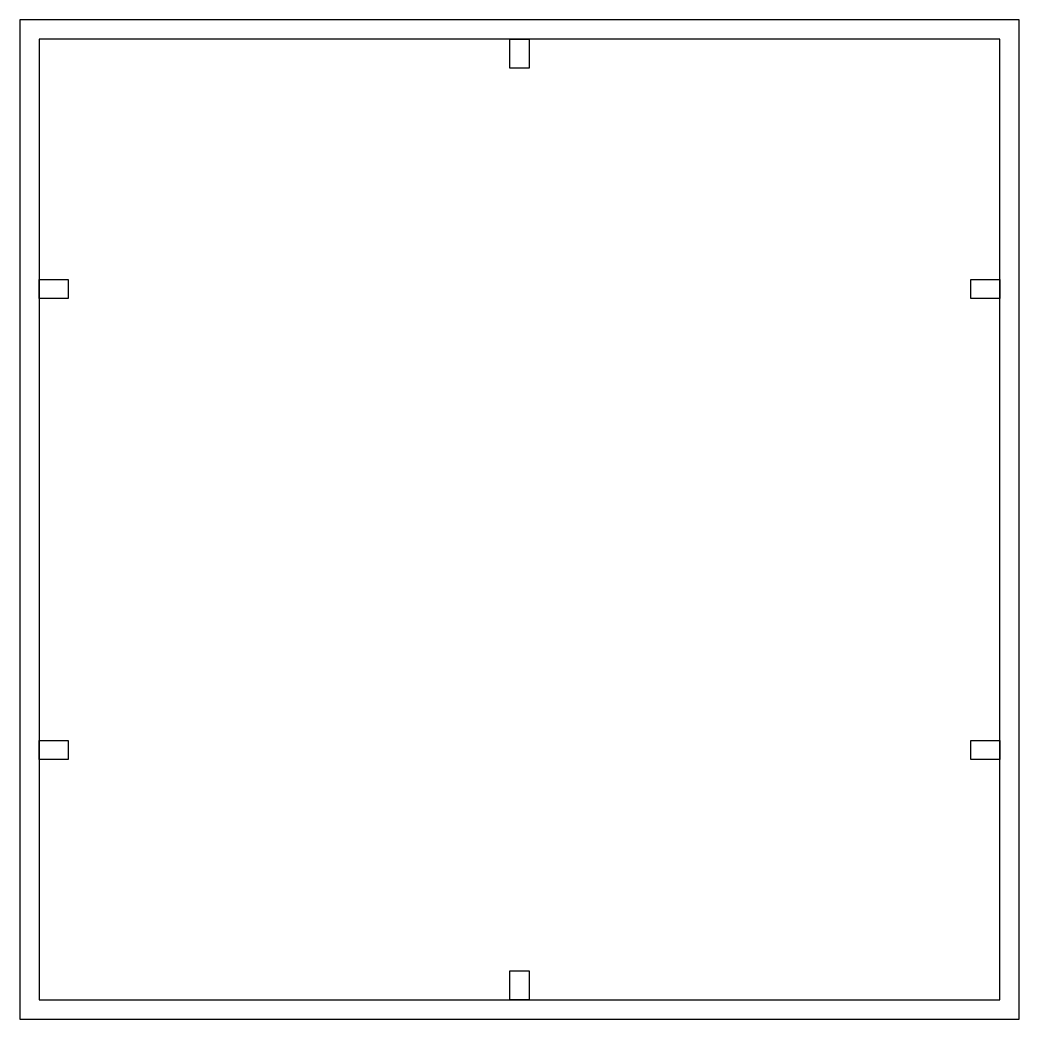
# Model space of a CAD drawing. Header units: millimetres. Extents: x -2 to 102, y -2 to 102.
import ezdxf

# ---------------------------------------------------------------- set-up
doc = ezdxf.new("R2010")
doc.units = ezdxf.units.MM
doc.layers.get('0').update_dxf_attribs({"linetype": 'CONTINUOUS'})

msp = doc.modelspace()

# ---------------------------------------------------------------- linework, layer by layer
for points in [[(-2, -2), (102, -2), (102, 102), (-2, 102)], [(0, 0), (100, 0), (100, 100), (0, 100)], [(49, 97), (49, 100), (51, 100), (51, 97)], [(0, 75), (3, 75), (3, 73), (0, 73)], [(97, 73), (97, 75), (100, 75), (100, 73)], [(0, 25), (0, 27), (3, 27), (3, 25)], [(97, 25), (97, 27), (100, 27), (100, 25)], [(49, 0), (49, 3), (51, 3), (51, 0)]]:
    msp.add_lwpolyline(points, close=True)

doc.saveas('drawing.dxf')
